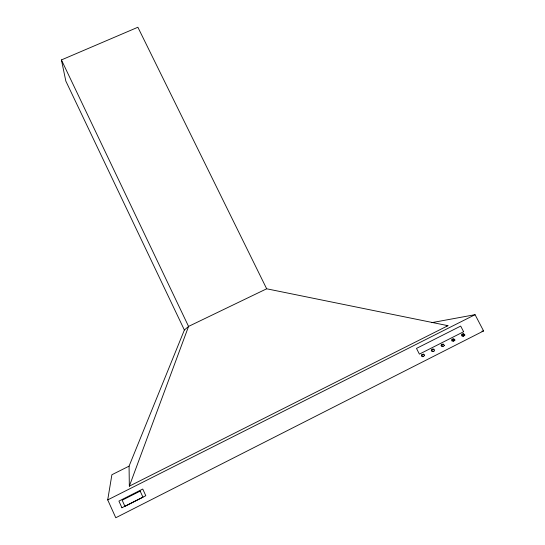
<?xml version="1.0" encoding="UTF-8"?>
<svg xmlns="http://www.w3.org/2000/svg" width="545" height="545" viewBox="0 0 545 545"><rect width="100%" height="100%" fill="white"/><g stroke="black" fill="none" stroke-linecap="round" stroke-linejoin="round"><path stroke-width="0.82" d="M121.937 507.811L118.919 501.093L142.756 489.049L145.794 495.718L121.937 507.742M431.654 322.667L475.063 314.683L483.579 330.951L115.778 517.75L107.712 499.901L111.889 474.736L129.063 466.145L184.374 330.011L188.563 326.414L266.668 288.789L447.956 325.678L129.335 486.174L129.063 466.145M129.335 486.174L188.563 326.414L61.422 59.93L137.878 27.25L266.668 288.789M453.91 340.788L452.098 341.17L451.505 340.019L452.214 338.929L453.978 339.494M463.802 335.774L462.637 336.367L461.54 335.659L461.601 334.371L462.76 333.785M423.649 356.13L422.47 356.73L421.367 356.014L421.442 354.713L423.267 354.325M433.132 351.518L433.643 351.062M107.712 499.901L475.063 314.683M442.901 346.566L441.586 346.497L440.994 345.346L441.709 344.249L443.017 344.317M446.287 325.951L447.956 325.678M481.909 331.176L483.579 330.951M433.255 349.263L431.94 349.195L431.224 350.292L431.817 351.45L433.895 351.45L434.617 350.353L434.018 349.188L432.696 349.12L431.981 350.224L432.573 351.382L433.227 351.593M463.407 333.99L463.863 334.487M184.374 330.011L65.822 81.055L61.422 59.93M464.837 335.032L463.468 336.258L462.221 334.903L463.591 333.669L464.837 335.032M454.925 340.053L453.549 341.286L452.302 339.923L453.678 338.69L454.925 340.053M444.4 345.394L443.017 346.627L441.77 345.257L443.153 344.024L444.4 345.394M424.596 355.429L423.206 356.675L422.552 356.464L421.959 355.299L423.349 354.052L424.46 354.768L424.596 355.429M140.167 491.106L122.155 500.215L124.941 506.346L142.967 497.217L140.167 491.106M463.618 331.735L419.405 354.114L416.489 348.412L460.682 326.094L463.618 331.735"/></g></svg>
